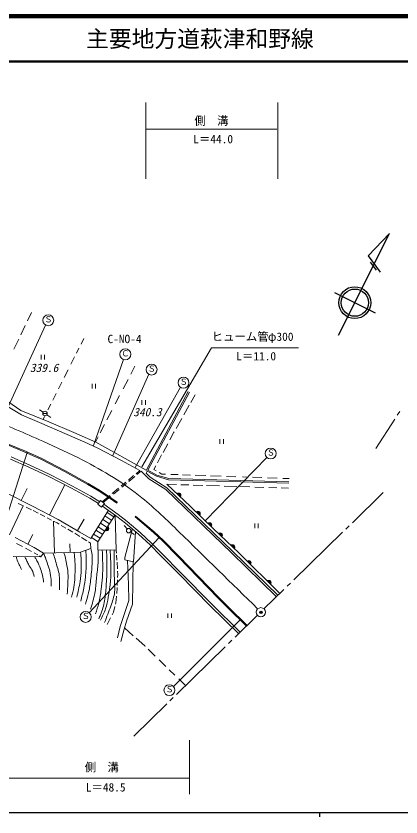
# Model space of a CAD drawing. Units: millimetres, scale not verified. Extents: x 40000 to 680000, y 20000 to 380000.
# Drawn here: x 201348 to 285898, y 204000 to 380000 of the extents above; entities that cross this region are included whole.
import ezdxf
from ezdxf.enums import TextEntityAlignment as Align

# ---------------------------------------------------------------- set-up
doc = ezdxf.new("R2010")
doc.units = ezdxf.units.MM
doc.header["$LTSCALE"] = 1000
doc.header["$PDMODE"] = 32
doc.header["$PDSIZE"] = 500
for name, color, linetype, lineweight in [('M-BGD', 7, 'Continuous', 13), ('M-BMK', 2, 'Continuous', 13), ('M-BMK-SRVR', 3, 'Continuous', 13), ('M-STR-HTXT', 7, 'Continuous', 13), ('M-TTL', 2, 'Continuous', 140), ('M-TTL-BAND', 7, 'Continuous', 25), ('M-TTL-LINE', 7, 'Continuous', 50)]:
    doc.layers.add(name, color=color, linetype=linetype, lineweight=lineweight)
doc.layers.add('M-OTRS', color=6, linetype='Continuous')
doc.layers.add('M-TTL-TXT', color=7, linetype='Continuous')
doc.styles.add('ＭＳ ゴシック', font='')
doc.styles.get('ＭＳ ゴシック').set_extended_font_data('MS Gothic')

msp = doc.modelspace()

# ---------------------------------------------------------------- linework, layer by layer
at = {"layer": 'M-BGD'}
for p, q in [((204751, 314841), (203896, 313058)), ((203386, 311993), (202409, 309957)), ((201937, 308971), (200885, 306778)), ((216257, 309129), (215620, 307869)), ((215171, 306981), (214623, 305896)), ((206846, 304549), (206846, 305549)), ((207596, 305549), (207596, 304549)), ((214219, 305096), (213404, 303484)), ((227433, 303033), (226528, 301288)), ((212784, 302257), (211936, 300580)), ((211410, 299539), (210690, 298114)), ((225946, 300166), (224854, 298062)), ((218048, 298160), (218048, 299160)), ((218798, 299160), (218798, 298160)), ((239189, 297520), (229916, 280161)), ((196403, 297431), (202388, 293341)), ((210142, 297029), (209410, 295582)), ((224107, 296623), (223134, 294749)), ((239454, 297379), (230295, 280233)), ((239729, 295047), (240710, 296759)), ((202530, 292385), (199654, 294139)), ((208973, 294717), (208335, 293456)), ((229006, 294597), (229006, 295597)), ((229756, 295597), (229756, 294597)), ((238189, 292361), (239395, 294463)), ((202388, 293341), (208575, 290857)), ((206512, 290708), (202530, 292385)), ((207304, 292925), (206474, 293475)), ((207221, 292649), (208221, 292649)), ((208144, 292365), (208974, 291815)), ((222387, 293309), (221323, 291259)), ((212577, 288053), (206512, 290708)), ((207583, 291967), (207277, 291362)), ((208575, 290857), (214058, 288466)), ((236485, 289387), (237737, 291571)), ((220809, 290267), (219841, 288402)), ((235996, 288534), (236071, 288664)), ((216448, 286357), (212577, 288053)), ((214058, 288466), (218886, 286357)), ((219378, 287510), (218783, 286365)), ((235119, 286895), (235996, 288534)), ((246139, 285998), (246139, 286998)), ((246889, 286998), (246889, 285998)), ((203314, 284187), (199363, 285836)), ((203393, 284371), (199440, 286020)), ((219140, 285141), (216448, 286357)), ((218886, 286357), (229900, 280171)), ((224504, 282302), (219140, 285141)), ((233636, 284125), (234656, 286029)), ((206798, 282631), (203314, 284187)), ((206885, 282812), (203393, 284371)), ((232411, 281835), (233325, 283543)), ((200106, 282660), (204171, 280869)), ((200311, 283117), (204380, 281323)), ((211994, 279925), (206798, 282631)), ((212089, 280101), (206885, 282812)), ((228533, 280132), (224504, 282302)), ((204171, 280869), (208379, 278859)), ((204380, 281323), (208600, 279308)), ((217113, 277079), (211994, 279925)), ((217212, 277253), (212089, 280101)), ((228533, 280132), (227699, 279437)), ((228822, 279982), (227907, 279220)), ((230524, 278281), (228822, 279982)), ((230170, 279958), (229929, 279512)), ((232185, 278854), (230170, 279958)), ((232302, 279133), (230314, 280221)), ((231619, 280357), (232049, 281160)), ((232154, 280045), (231619, 280357)), ((208379, 278859), (213520, 276244)), ((208600, 279308), (213753, 276687)), ((227172, 278999), (226024, 278042)), ((227423, 278817), (226141, 277749)), ((230806, 278635), (229929, 279512)), ((234221, 275957), (230524, 278281)), ((234499, 276313), (230806, 278635)), ((234836, 278061), (232185, 278854)), ((234884, 278360), (232302, 279133)), ((233351, 279346), (232789, 279674)), ((234198, 279317), (233351, 279346)), ((261301, 277677), (234884, 278360)), ((236929, 279220), (235326, 279277)), ((239658, 279124), (237948, 279184)), ((243038, 279005), (240711, 279087)), ((246385, 278887), (244090, 278968)), ((249622, 278772), (247582, 278844)), ((252092, 278685), (251116, 278720)), ((255332, 278571), (253295, 278643)), ((258713, 278452), (256605, 278526)), ((261304, 278360), (259952, 278408)), ((212093, 276963), (208686, 270385)), ((213753, 276687), (217797, 274495)), ((219611, 275623), (217113, 277079)), ((219716, 275793), (217212, 277253)), ((225446, 277561), (224457, 276736)), ((225590, 277290), (224620, 276482)), ((234445, 277119), (239681, 272257)), ((236611, 277048), (234445, 277119)), ((261293, 277377), (234836, 278061)), ((239338, 276958), (237569, 277016)), ((242412, 276856), (240258, 276927)), ((246017, 276737), (243182, 276831)), ((249873, 276610), (247083, 276702)), ((252694, 276517), (250516, 276589)), ((255764, 276416), (253822, 276480)), ((258663, 276320), (256850, 276380)), ((198865, 275372), (204983, 272302)), ((203808, 276149), (202502, 273547)), ((213520, 276244), (217546, 274062)), ((221316, 274507), (219611, 275623)), ((221429, 274673), (219716, 275793)), ((221928, 274630), (220280, 273257)), ((223589, 273140), (221429, 274673)), ((223861, 276240), (222469, 275081)), ((223993, 275960), (222744, 274919)), ((248686, 262040), (234221, 275957)), ((248999, 262363), (234499, 276313)), ((261196, 276236), (259554, 276290)), ((203012, 272341), (201799, 272912)), ((217546, 274062), (219437, 272889)), ((217797, 274495), (219748, 273284)), ((219320, 272740), (219938, 273526)), ((219938, 273526), (220747, 272890)), ((220747, 272890), (220129, 272104)), ((222116, 274396), (220521, 273067)), ((223474, 272977), (221316, 274507)), ((223589, 273140), (223474, 272977)), ((202920, 272401), (199924, 265962)), ((204758, 271521), (203564, 272082)), ((204983, 272302), (210598, 269394)), ((205095, 271363), (205090, 271365)), ((206228, 270770), (205095, 271363)), ((217758, 265165), (221673, 271407)), ((220129, 272104), (219320, 272740)), ((220314, 272302), (223464, 270050)), ((220605, 272709), (223760, 270453)), ((239681, 272257), (244792, 267208)), ((207705, 269996), (206631, 270558)), ((209150, 269240), (208177, 269749)), ((210598, 269394), (215386, 266619)), ((216309, 269467), (214842, 266935)), ((223150, 270378), (219346, 264427)), ((220412, 269397), (221911, 268439)), ((220880, 270143), (222385, 269181)), ((221345, 270884), (222856, 269919)), ((223374, 262659), (223150, 270378)), ((223464, 270050), (225429, 268565)), ((223760, 270453), (225742, 268955)), ((227624, 270072), (227495, 269920)), ((231556, 266498), (227495, 269920)), ((231690, 266648), (227624, 270072)), ((209602, 268974), (209785, 262023)), ((210352, 268611), (209704, 268950)), ((210850, 268320), (210352, 268611)), ((212315, 267462), (211290, 268062)), ((219384, 267757), (220869, 266809)), ((219897, 268576), (221389, 267623)), ((225754, 267295), (225084, 268045)), ((225429, 268565), (228254, 266156)), ((225742, 268955), (228587, 266530)), ((253818, 267487), (253818, 268487)), ((254568, 268487), (254568, 267487)), ((205065, 266089), (203944, 263937)), ((213809, 266588), (212727, 267221)), ((215394, 265625), (214242, 266335)), ((215386, 266619), (217758, 265165)), ((218388, 266170), (219859, 265229)), ((218902, 266989), (220380, 266045)), ((225282, 261037), (226881, 267088)), ((226494, 266635), (227304, 266055)), ((227608, 266641), (227150, 260097)), ((228254, 266156), (230840, 263764)), ((228587, 266530), (231187, 264124)), ((233587, 264579), (231556, 266498)), ((233727, 264722), (231690, 266648)), ((244792, 267208), (250278, 262035)), ((205354, 263202), (201165, 265385)), ((202778, 263404), (201479, 264075)), ((213154, 264028), (213204, 262113)), ((216907, 264693), (215757, 265401)), ((217712, 264197), (217280, 264463)), ((217748, 263006), (217712, 264197)), ((217906, 265401), (219371, 264465)), ((219346, 264427), (219346, 262704)), ((231187, 264124), (233456, 261842)), ((236965, 261146), (233587, 264579)), ((237108, 261286), (233727, 264722)), ((204242, 262646), (203402, 263081)), ((204761, 262353), (204242, 262646)), ((207407, 261960), (205354, 263202)), ((217748, 263006), (215502, 262173)), ((219346, 262704), (223374, 262659)), ((223374, 262659), (223412, 261977)), ((230840, 263764), (233101, 261490)), ((258885, 252723), (248999, 262363)), ((206826, 261186), (200739, 261212)), ((206144, 261571), (205325, 262034)), ((206826, 261186), (206524, 261357)), ((207407, 261960), (206826, 261186)), ((215502, 262173), (207407, 261960)), ((223436, 261563), (223498, 260466)), ((225215, 260489), (225282, 261037)), ((227150, 260097), (225215, 260489)), ((233101, 261490), (237152, 257385)), ((233456, 261842), (237508, 257737)), ((245765, 252093), (236965, 261146)), ((245907, 252234), (237108, 261286)), ((258562, 252409), (248686, 262040)), ((250278, 262035), (259273, 253103)), ((223526, 259976), (223608, 258543)), ((225812, 260368), (226017, 255100)), ((227085, 260111), (226912, 250794)), ((223638, 258010), (223679, 257291)), ((223679, 257291), (223653, 256620)), ((237152, 257385), (244002, 250431)), ((237508, 257737), (244355, 250785)), ((223633, 256093), (223585, 254850)), ((223563, 254290), (223466, 253124)), ((223567, 254396), (223563, 254290)), ((226017, 255100), (226108, 251540)), ((223416, 252524), (223294, 251057)), ((247898, 249983), (245765, 252093)), ((248039, 250125), (245907, 252234)), ((223085, 250251), (222755, 248979)), ((223294, 251057), (223216, 250758)), ((226108, 251540), (225026, 248295)), ((226912, 250794), (225640, 247035)), ((244002, 250431), (250244, 244282)), ((244355, 250785), (250601, 244631)), ((251942, 245942), (247898, 249983)), ((252085, 246082), (248039, 250125)), ((222755, 248979), (222436, 248383)), ((225026, 248295), (224239, 245870)), ((234717, 247730), (234717, 248730)), ((235467, 248730), (235467, 247730)), ((222098, 247752), (221331, 246324)), ((225640, 247035), (225075, 245283)), ((224239, 245870), (223649, 243379)), ((225075, 245283), (224340, 242541)), ((225157, 245538), (227109, 243809)), ((227719, 243269), (229626, 241580)), ((229626, 241580), (229726, 241483)), ((230372, 240857), (231911, 239368)), ((232800, 238507), (234279, 237076)), ((235012, 236367), (236233, 235185)), ((237123, 234324), (238601, 232893))]:
    msp.add_line(p, q, dxfattribs=at)
for centre in [(207721, 292649), (226087, 266925)]:
    msp.add_circle(centre, 500, dxfattribs=at)
for centre, radius, start, end in [((237063, 274688), 500, 317.1211, 137.1211), ((237063, 274688), 500, 317.1211, 137.1211), ((237063, 274688), 450, 317.1211, 137.1211), ((237063, 274688), 400, 317.1211, 137.1211), ((237063, 274688), 350, 317.1211, 137.1211), ((237063, 274688), 300, 317.1211, 137.1211), ((237063, 274688), 250, 317.1211, 137.1211), ((237063, 274688), 200, 317.1211, 137.1211), ((237063, 274688), 150, 317.1211, 137.1211), ((237063, 274688), 100, 317.1211, 137.1211), ((237063, 274688), 50, 317.1211, 137.1211), ((241295, 270663), 500, 315.3515, 135.3515), ((241295, 270663), 500, 315.3515, 135.3515), ((241295, 270663), 450, 315.3515, 135.3515), ((241295, 270663), 400, 315.3515, 135.3515), ((241295, 270663), 350, 315.3515, 135.3515), ((241295, 270663), 300, 315.3515, 135.3515), ((241295, 270663), 250, 315.3515, 135.3515), ((241295, 270663), 200, 315.3515, 135.3515), ((241295, 270663), 150, 315.3515, 135.3515), ((241295, 270663), 100, 315.3515, 135.3515), ((241295, 270663), 50, 315.3515, 135.3515), ((221248, 267403), 500, 237.41745, 57.41745), ((221248, 267403), 500, 237.41745, 57.41745), ((221248, 267403), 450, 237.41745, 57.41745), ((221248, 267403), 400, 237.41745, 57.41745), ((221248, 267403), 350, 237.41745, 57.41745), ((221248, 267403), 300, 237.41745, 57.41745), ((221248, 267403), 250, 237.41745, 57.41745), ((221248, 267403), 200, 237.41745, 57.41745), ((221248, 267403), 150, 237.41745, 57.41745), ((243851, 268139), 500, 315.3515, 135.3515), ((243851, 268139), 500, 315.3515, 135.3515), ((243851, 268139), 450, 315.3515, 135.3515), ((243851, 268139), 400, 315.3515, 135.3515), ((243851, 268139), 350, 315.3515, 135.3515), ((243851, 268139), 300, 315.3515, 135.3515), ((243851, 268139), 250, 315.3515, 135.3515), ((243851, 268139), 200, 315.3515, 135.3515), ((243851, 268139), 150, 315.3515, 135.3515), ((243851, 268139), 100, 315.3515, 135.3515), ((243851, 268139), 50, 315.3515, 135.3515), ((221248, 267403), 100, 237.41745, 57.41745), ((221248, 267403), 50, 237.41745, 57.41745), ((246164, 265915), 500, 316.67484, 136.67484), ((246164, 265915), 500, 316.67484, 136.67484), ((246164, 265915), 450, 316.67484, 136.67484), ((246164, 265915), 400, 316.67484, 136.67484), ((246164, 265915), 350, 316.67484, 136.67484), ((246164, 265915), 300, 316.67484, 136.67484), ((246164, 265915), 250, 316.67484, 136.67484), ((246164, 265915), 200, 316.67484, 136.67484), ((246164, 265915), 150, 316.67484, 136.67484), ((246164, 265915), 100, 316.67484, 136.67484), ((246164, 265915), 50, 316.67484, 136.67484), ((248906, 263328), 500, 316.67484, 136.67484), ((248906, 263328), 500, 316.67484, 136.67484), ((248906, 263328), 450, 316.67484, 136.67484), ((248906, 263328), 400, 316.67484, 136.67484), ((248906, 263328), 350, 316.67484, 136.67484), ((248906, 263328), 300, 316.67484, 136.67484), ((248906, 263328), 250, 316.67484, 136.67484), ((248906, 263328), 200, 316.67484, 136.67484), ((248906, 263328), 150, 316.67484, 136.67484), ((248906, 263328), 100, 316.67484, 136.67484), ((248906, 263328), 50, 316.67484, 136.67484), ((252476, 259852), 500, 315.20358, 135.20358), ((252476, 259852), 500, 315.20358, 135.20358), ((252476, 259852), 450, 315.20358, 135.20358), ((252476, 259852), 400, 315.20358, 135.20358), ((252476, 259852), 350, 315.20358, 135.20358), ((252476, 259852), 300, 315.20358, 135.20358), ((252476, 259852), 250, 315.20358, 135.20358), ((252476, 259852), 200, 315.20358, 135.20358), ((252476, 259852), 150, 315.20358, 135.20358), ((252476, 259852), 100, 315.20358, 135.20358), ((252476, 259852), 50, 315.20358, 135.20358), ((256872, 255488), 500, 315.20358, 135.20358), ((256872, 255488), 500, 315.20358, 135.20358), ((256872, 255488), 450, 315.20358, 135.20358), ((256872, 255488), 400, 315.20358, 135.20358), ((256872, 255488), 350, 315.20358, 135.20358), ((256872, 255488), 300, 315.20358, 135.20358), ((256872, 255488), 250, 315.20358, 135.20358), ((256872, 255488), 200, 315.20358, 135.20358), ((256872, 255488), 150, 315.20358, 135.20358), ((256872, 255488), 100, 315.20358, 135.20358), ((256872, 255488), 50, 315.20358, 135.20358)]:
    msp.add_arc(centre, radius, start, end, dxfattribs=at)
for points, knots in [([(215563, 251433), (215796, 252369), (216030, 253305), (216214, 254252), (216374, 255073), (216497, 255901), (216590, 256733), (216655, 257308), (216706, 257884), (216740, 258462), (216786, 259217), (216805, 259975), (216778, 260730), (216756, 261345), (216705, 261958), (216653, 262572)], [0, 0, 0, 0, 1, 1, 1, 2, 2, 2, 3, 3, 3, 4, 4, 4, 5, 5, 5, 5]), ([(216603, 250756), (216853, 251587), (217102, 252417), (217292, 253262), (217523, 254292), (217664, 255343), (217780, 256395), (217852, 257042), (217915, 257689), (217968, 258337), (218038, 259178), (218090, 260021), (218081, 260868), (218076, 261368), (218049, 261869), (217956, 262359), (217914, 262578), (217860, 262794), (217806, 263010)], [0, 0, 0, 0, 1, 1, 1, 2, 2, 2, 3, 3, 3, 4, 4, 4, 5, 5, 5, 6, 6, 6, 6]), ([(217697, 249655), (218073, 250810), (218449, 251965), (218656, 253151), (218834, 254172), (218888, 255215), (218994, 256252), (219101, 257298), (219261, 258337), (219333, 259381), (219408, 260482), (219385, 261589), (219362, 262696)], [0, 0, 0, 0, 1, 1, 1, 2, 2, 2, 3, 3, 3, 4, 4, 4, 4]), ([(218806, 248660), (219066, 249422), (219326, 250185), (219524, 250963), (219779, 251971), (219929, 253006), (220062, 254042), (220174, 254918), (220273, 255795), (220331, 256673), (220462, 258672), (220377, 260680), (220292, 262689)], [0, 0, 0, 0, 1, 1, 1, 2, 2, 2, 3, 3, 3, 4, 4, 4, 4]), ([(221226, 262625), (221278, 261338), (221331, 260051), (221325, 258764), (221318, 257423), (221248, 256082), (221146, 254744), (221064, 253657), (220960, 252572), (220770, 251497), (220586, 250455), (220320, 249423), (219919, 248447), (219789, 248133), (219646, 247825), (219503, 247517)], [0, 0, 0, 0, 1, 1, 1, 2, 2, 2, 3, 3, 3, 4, 4, 4, 5, 5, 5, 5]), ([(219923, 247249), (220331, 248067), (220739, 248884), (221020, 249745), (221293, 250580), (221447, 251455), (221601, 252327), (221775, 253309), (221950, 254287), (222053, 255274), (222169, 256386), (222194, 257510), (222182, 258631), (222167, 259967), (222099, 261300), (222031, 262632)], [0, 0, 0, 0, 1, 1, 1, 2, 2, 2, 3, 3, 3, 4, 4, 4, 5, 5, 5, 5]), ([(222870, 262697), (222888, 261621), (222906, 260544), (222913, 259470), (222922, 258137), (222915, 256807), (222978, 255468), (223010, 254791), (223059, 254112), (222999, 253445), (222905, 252387), (222535, 251360), (222160, 250347), (221713, 249136), (221259, 247945), (220805, 246754)], [0, 0, 0, 0, 1, 1, 1, 2, 2, 2, 3, 3, 3, 4, 4, 4, 5, 5, 5, 5]), ([(202532, 258397), (202381, 258739), (202230, 259082), (202064, 259420), (201854, 259850), (201622, 260275), (201509, 260736), (201485, 260833), (201467, 260931), (201444, 261028), (201429, 261091), (201413, 261153), (201396, 261215)], [0, 0, 0, 0, 1, 1, 1, 2, 2, 2, 3, 3, 3, 4, 4, 4, 4]), ([(205368, 256818), (205223, 257320), (205077, 257822), (204842, 258280), (204619, 258713), (204315, 259107), (204082, 259537), (203920, 259835), (203792, 260151), (203636, 260452), (203574, 260573), (203508, 260691), (203445, 260811), (203382, 260931), (203322, 261053), (203263, 261175)], [0, 0, 0, 0, 1, 1, 1, 2, 2, 2, 3, 3, 3, 4, 4, 4, 5, 5, 5, 5]), ([(207414, 255561), (207242, 256570), (207069, 257579), (206742, 258543), (206536, 259150), (206269, 259739), (205953, 260298), (205863, 260456), (205769, 260612), (205676, 260769), (205602, 260894), (205529, 261020), (205456, 261145)], [0, 0, 0, 0, 1, 1, 1, 2, 2, 2, 3, 3, 3, 4, 4, 4, 4]), ([(209059, 254690), (209061, 255187), (209063, 255685), (209034, 256182), (209000, 256793), (208919, 257405), (208771, 257998), (208640, 258525), (208455, 259037), (208283, 259552), (208122, 260034), (207972, 260519), (207794, 260993), (207677, 261305), (207547, 261613), (207418, 261920)], [0, 0, 0, 0, 1, 1, 1, 2, 2, 2, 3, 3, 3, 4, 4, 4, 5, 5, 5, 5]), ([(209435, 261996), (209607, 261547), (209779, 261099), (209924, 260642), (210096, 260101), (210230, 259548), (210388, 259001), (210531, 258501), (210694, 258006), (210789, 257497), (210892, 256939), (210914, 256365), (210914, 255793), (210914, 255169), (210889, 254547), (210864, 253926)], [0, 0, 0, 0, 1, 1, 1, 2, 2, 2, 3, 3, 3, 4, 4, 4, 5, 5, 5, 5]), ([(212593, 252949), (212642, 253750), (212690, 254551), (212731, 255355), (212769, 256107), (212799, 256862), (212743, 257610), (212691, 258315), (212562, 259014), (212443, 259715), (212357, 260217), (212276, 260721), (212129, 261206), (212041, 261499), (211929, 261785), (211816, 262071)], [0, 0, 0, 0, 1, 1, 1, 2, 2, 2, 3, 3, 3, 4, 4, 4, 5, 5, 5, 5]), ([(213545, 252310), (213746, 253045), (213947, 253779), (214072, 254528), (214186, 255214), (214236, 255911), (214272, 256608), (214314, 257422), (214337, 258237), (214322, 259051), (214309, 259753), (214268, 260456), (214209, 261156), (214183, 261474), (214152, 261791), (214122, 262108)], [0, 0, 0, 0, 1, 1, 1, 2, 2, 2, 3, 3, 3, 4, 4, 4, 5, 5, 5, 5]), ([(215523, 262170), (215578, 261609), (215632, 261049), (215661, 260487), (215698, 259782), (215693, 259074), (215661, 258368), (215621, 257480), (215538, 256593), (215404, 255715), (215230, 254570), (214970, 253439), (214711, 252309)], [0, 0, 0, 0, 1, 1, 1, 2, 2, 2, 3, 3, 3, 4, 4, 4, 4])]:
    msp.add_open_spline(points, degree=3, knots=knots, dxfattribs=at)
at = {"layer": 'M-BMK'}
msp.add_open_spline([(172099, 299855), (173989, 299264), (175879, 298673), (177762, 298060), (183665, 296138), (189500, 294004), (195258, 291680), (199279, 290056), (203263, 288340), (207221, 286572), (210184, 285248), (213134, 283896), (216025, 282405), (220590, 280052), (225008, 277356), (228995, 274139), (231880, 271811), (234539, 269211), (237194, 266612), (242942, 260987), (248673, 255370), (254405, 249754)], degree=3, knots=[0, 0, 0, 0, 1, 1, 1, 2, 2, 2, 3, 3, 3, 4, 4, 4, 5, 5, 5, 6, 6, 6, 7, 7, 7, 7], dxfattribs=at)
at = {"layer": 'M-BMK-SRVR', "lineweight": 25}
for p, q in [((272143, 309870), (283404, 332190)), ((283404, 332190), (278691, 327288)), ((278691, 327288), (281361, 323700)), ((279133, 325944), (280468, 324151)), ((271283, 319264), (280211, 314760))]:
    msp.add_line(p, q, dxfattribs=at)
at = {"layer": 'M-BMK-SRVR'}
for p, q in [((285087, 292291), (285627, 293132)), ((280371, 284953), (284546, 291449)), ((282003, 275272), (275224, 268659)), ((274508, 267961), (273792, 267263)), ((273076, 266564), (262338, 256091)), ((260907, 254694), (261622, 255392)), ((255803, 249717), (260191, 253996)), ((254308, 248258), (249460, 243515)), ((247315, 241417), (236593, 230928)), ((248030, 242116), (248745, 242816)), ((227210, 221750), (234448, 228830)), ((235163, 229529), (235878, 230229))]:
    msp.add_line(p, q, dxfattribs=at)
at = {"layer": 'M-BMK-SRVR', "lineweight": 25}
for radius in [3500, 3000]:
    msp.add_circle((275747, 317012), radius, dxfattribs=at)
at = {"layer": 'M-BMK-SRVR'}
msp.add_circle((255116, 248995), 1000, dxfattribs=at)
at = {"layer": 'M-OTRS'}
msp.add_point((255133, 248971), dxfattribs=at)
at = {"layer": 'M-STR-HTXT'}
for p, q in [((229838, 344229), (229838, 360979)), ((258815, 344227), (258815, 360979)), ((229838, 355167), (258665, 355167)), ((199654, 294139), (207838, 312096)), ((228951, 280961), (244280, 307110)), ((244280, 307110), (263426, 307110)), ((218359, 285634), (224921, 304549)), ((222606, 283405), (230509, 301278)), ((227485, 280782), (237501, 298413)), ((203794, 284081), (196301, 260580)), ((242884, 269043), (256446, 283015)), ((232803, 265424), (217443, 248855)), ((250643, 247395), (235936, 232662)), ((239453, 208992), (239453, 220896)), ((199520, 212494), (239453, 212494))]:
    msp.add_line(p, q, dxfattribs=at)
for centre in [(208429, 313141), (225363, 305664), (231120, 302311), (238133, 299433), (257283, 283875), (216641, 247962), (235035, 231871)]:
    msp.add_circle(centre, 1200, dxfattribs=at)
at = {"layer": 'M-TTL'}
msp.add_line((680000, 380000), (40000, 380000), dxfattribs=at)
at = {"layer": 'M-TTL-BAND'}
for p, q in [((40000, 205000), (579000, 205000)), ((268000, 205000), (268000, 204000))]:
    msp.add_line(p, q, dxfattribs=at)
at = {"layer": 'M-TTL-LINE'}
msp.add_line((40000, 370000), (680000, 370000), dxfattribs=at)

# ---------------------------------------------------------------- texts
at = {"layer": 'M-BGD', "style": 'ＭＳ ゴシック', "oblique": 15}
for s, p in [('339.6', (204385, 301229)), ('340.3', (227079, 291496))]:
    msp.add_text(s, height=1833, dxfattribs=at).set_placement(p, align=Align.BOTTOM_LEFT)
at = {"layer": 'M-STR-HTXT', "style": 'ＭＳ ゴシック'}
for s, height, p in [('側\u3000溝', 1833, (240520, 355519)), ('L＝44.0', 1833, (240280, 351490)), ('Ｓ', 1320, (207539, 312280)), ('C-NO-4', 1833, (221437, 307570)), ('ヒューム管', 1833, (244328, 308090)), ('φ300', 1833, (256656, 308072)), ('Ｃ', 1320, (224431, 304803)), ('L＝11.0', 1833, (249731, 303784)), ('Ｓ', 1320, (230230, 301450)), ('Ｓ', 1320, (237243, 298572)), ('Ｓ', 1320, (256393, 283014)), ('Ｓ', 1320, (215751, 247101)), ('Ｓ', 1320, (234145, 231010)), ('側\u3000溝', 1833, (216437, 213457)), ('L＝48.5', 1833, (216672, 209048))]:
    msp.add_text(s, height=height, dxfattribs=at).set_placement(p, align=Align.BOTTOM_LEFT)
at = {"layer": 'M-TTL-TXT', "style": 'ＭＳ ゴシック'}
msp.add_text('主要地方道萩津和野線', height=3666, dxfattribs=at).set_placement((216734, 375000), align=Align.MIDDLE_LEFT)

doc.saveas('drawing.dxf')
